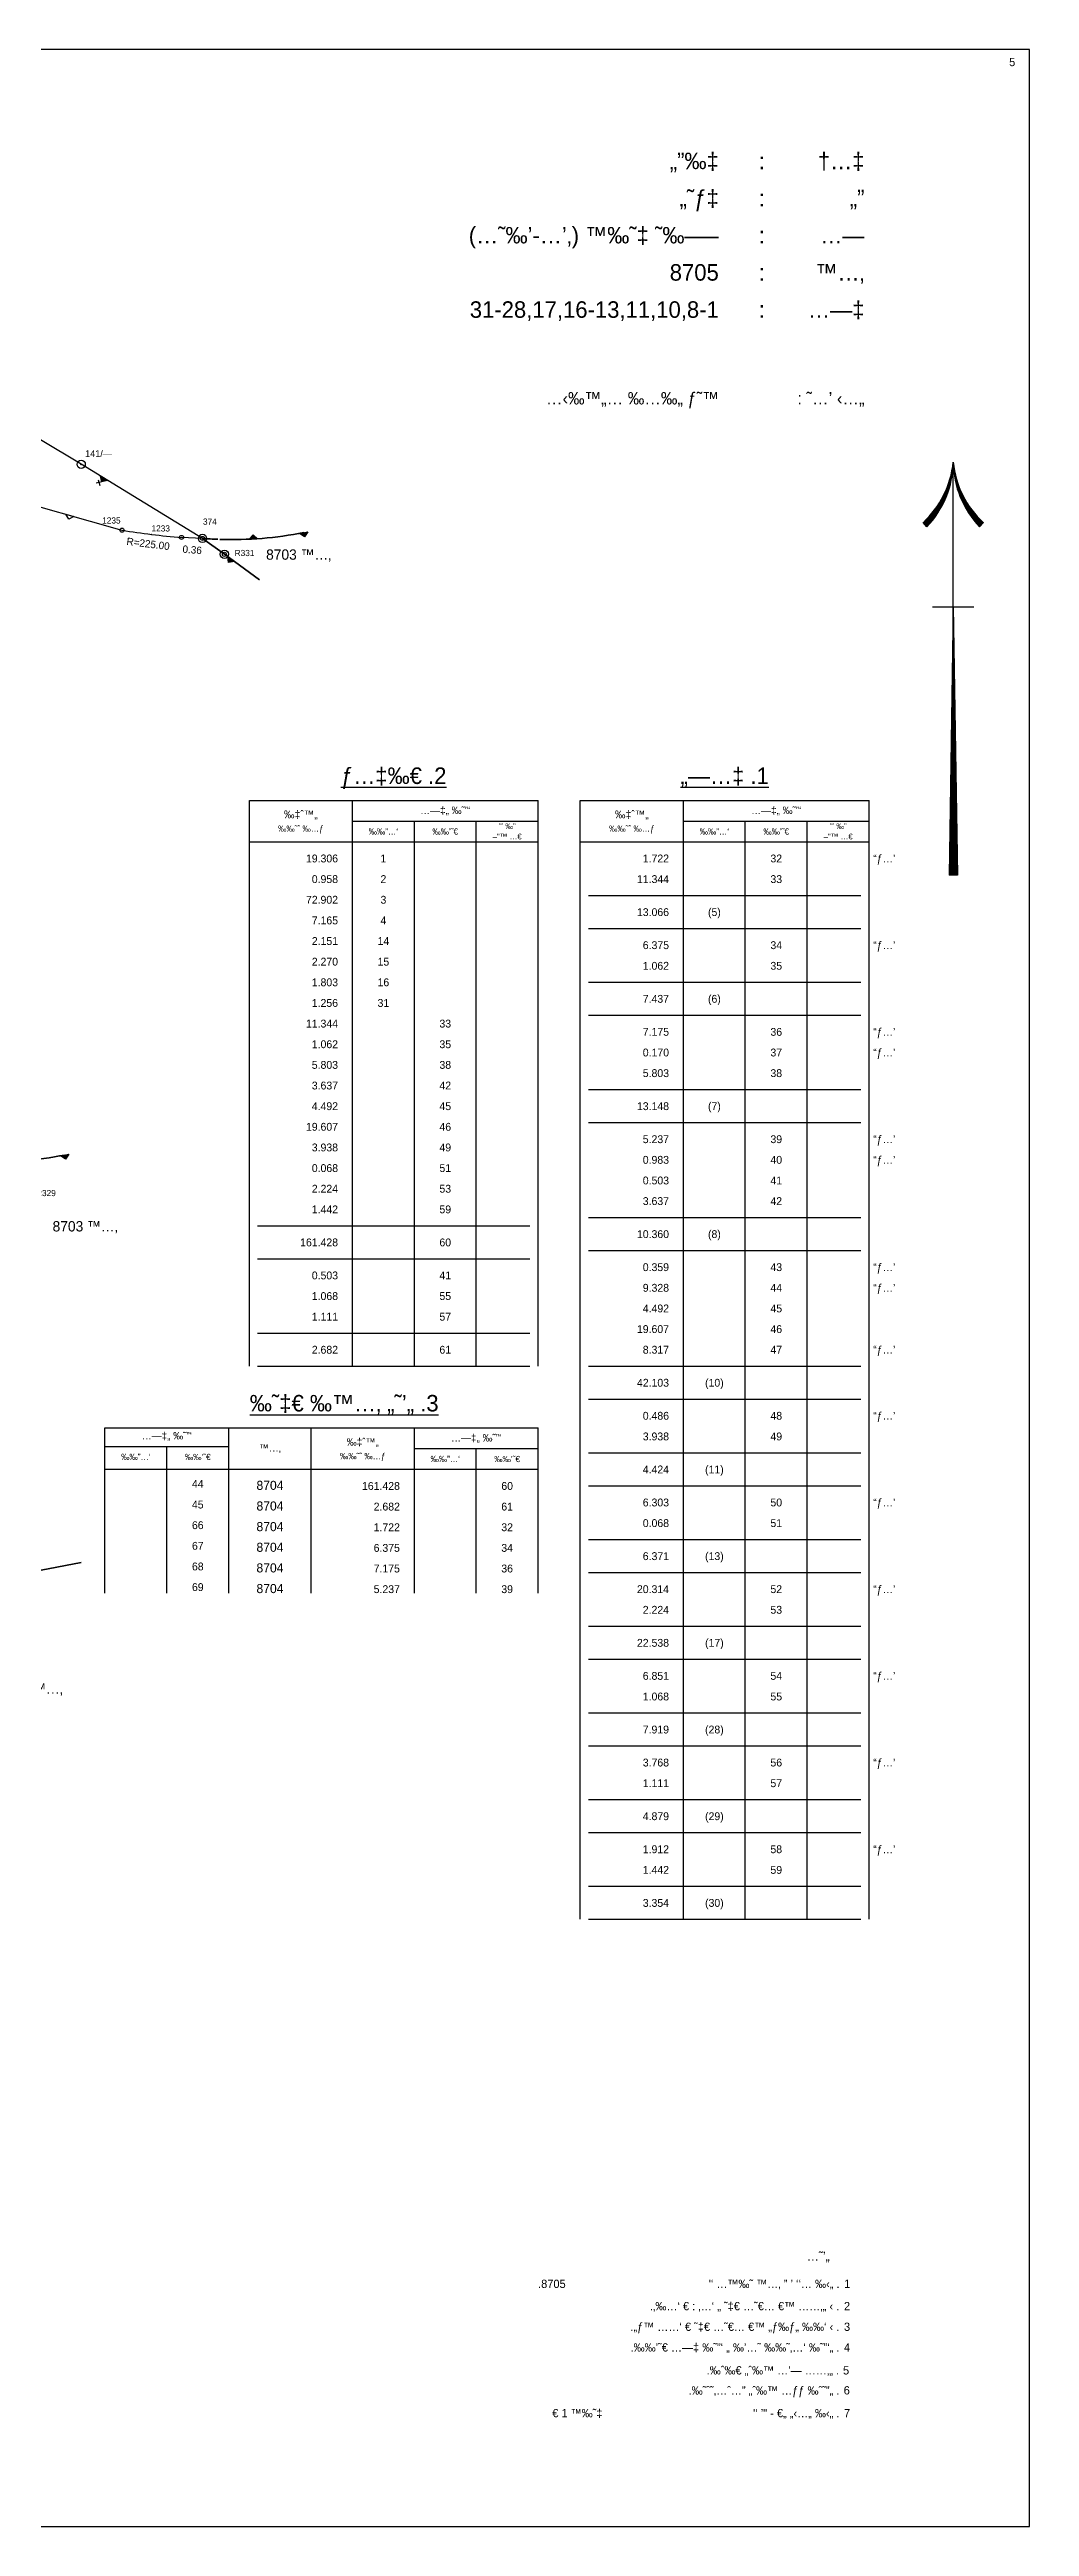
# Model space of a CAD drawing. Extents: x 204392 to 206166, y 706239 to 707835.
# Drawn here: x 205572 to 206166, y 706335 to 707835 of the extents above; entities that cross this region are included whole.
import ezdxf
from ezdxf.enums import TextEntityAlignment as Align

# ---------------------------------------------------------------- set-up
doc = ezdxf.new("R2010")
doc.units = 0
doc.header["$LTSCALE"] = 7
doc.header["$MEASUREMENT"] = 0
for name, color, linetype in [('DFS', 2, 'Continuous'), ('DRWS001', 7, 'Continuous'), ('DRWS006', 2, 'Continuous'), ('DRWT001', 2, 'Continuous'), ('DRWT003', 2, 'Continuous'), ('PCLP002', 7, 'Continuous'), ('PCLP003', 7, 'Continuous'), ('PCLS001', 7, 'Continuous'), ('PCLS005', 7, 'Continuous'), ('PCLS007', 2, 'Continuous'), ('PCLS012', 2, 'Continuous'), ('SRVS006', 2, 'Continuous'), ('SRVS007', 2, 'Continuous'), ('UD_REP_TABLES', 7, 'Continuous'), ('UD_SRVS003', 6, 'Continuous')]:
    doc.layers.add(name, color=color, linetype=linetype)
doc.layers.add('PCLP001', color=7, linetype='Continuous', lineweight=35)
doc.styles.add('HEBTXT', font='HEBTXT.shx')
doc.styles.add('MD-2010', font='hebtxt.shx', dxfattribs={"height": 5})
doc.linetypes.add('BRK_LINE', pattern='A,0.25,["~",Standard,S=0.1,R=0,X=-0.1,Y=-0.05],0.2', length=0.45)

# ---------------------------------------------------------------- blocks, each defined once
blk = doc.blocks.new('SRVS006')
for radius in [1, 0.5]:
    blk.add_circle((0, 0), radius)
at = {"style": 'HEBTXT'}
blk.add_attdef('NAME', text='', height=1.5, dxfattribs=at).set_placement((-0.01, -3), align=Align.CENTER)
for tag, flags, p in [('KIND', 1, (0, -6.04, 0)), ('SOURCE-CODE', 9, (0, -9.96, 0)), ('MARK-CODE', 9, (0, -11.92, 0)), ('HEIGHT', 1, (0, -8, 0)), ('UDKIND', 9, (0, -16.19, 0)), ('KIND_2', 9, (0, -14.1, 0))]:
    blk.add_attdef(tag, text='', height=1.8, dxfattribs=dict(at, flags=flags)).set_placement(p, align=Align.CENTER)
blk = doc.blocks.new('BORDER')
at = {"color": 2}
for p, q in [((1, 1), (0, 1)), ((0, 1), (0, 0)), ((1, 0), (1, 1)), ((0, 0), (1, 0))]:
    blk.add_line(p, q, dxfattribs=at)
blk = doc.blocks.new('SU77_2')
at = {"color": 2, "style": 'HEBTXT'}
for s, height, p in [('†…‡', 4, (0, -4)), (':', 4, (-24.13, -4)), (':', 4, (-24.13, -13)), ('„”', 4, (0, -13)), ('…—', 4, (0, -22)), (':', 4, (-24.13, -22)), (':', 4, (-24.13, -31)), ('™…‚', 4, (0, -31)), ('…—‡', 4, (0, -40)), (':', 4, (-24.13, -40)), (': ˜…’ ‹…„', 3, (0, -61))]:
    blk.add_text(s, height=height, dxfattribs=at).set_placement(p, align=Align.RIGHT)
at = {"color": 2, "style": 'HEBTXT', "flags": 8}
for tag, height, p in [('HB_MAHOZ', 4, (-35.31, -4)), ('HB_NAFA', 4, (-35.31, -13)), ('HB_MAKOM', 4, (-35.31, -22)), ('SU_GUS', 4, (-35.31, -31)), ('SU_HLKA', 4, (-35.31, -40)), ('HB_AVUR', 3, (-35.31, -61))]:
    blk.add_attdef(tag, text='', height=height, dxfattribs=at).set_placement(p, align=Align.RIGHT)
blk = doc.blocks.new('SUNORTHR')
at = {"color": 2}
for p, q in [((0, 65), (0, 100)), ((-6.4, 84.38), (-7.32, 85.38)), ((6.4, 84.38), (7.32, 85.38)), ((0, 65), (0, 68.5)), ((-5, 65), (5, 65)), ((0, 65), (-1, 0)), ((-0.03, 65), (-0.5, 0)), ((0, 65), (1, 0)), ((0, 0), (0, 65)), ((0.5, 0), (0, 65)), ((-0.24, 44), (-0.75, 0)), ((-0.08, 44), (-0.25, 0)), ((0.08, 44), (0.25, 0)), ((0.24, 44), (0.75, 0)), ((1, 0), (-1, 0))]:
    blk.add_line(p, q, dxfattribs=at)
for centre, start, end in [((-22.94, 102.34), 312.63608, 354.17952), ((-22.99, 101.67), 313.86735, 355.84619), ((-23.03, 101), 315.06596, 357.51286), ((-23.05, 100.33), 316.23136, 359.17952), ((22.94, 102.34), 185.82048, 227.36392), ((22.99, 101.67), 184.15381, 226.13265), ((23.03, 101), 182.48714, 224.93404), ((23.05, 100.33), 180.82048, 223.76864), ((-22.96, 102.12), 313.0501, 341.08804), ((-22.98, 101.89), 313.46053, 341.63481), ((-23.01, 101.45), 314.27054, 342.72456), ((-23.02, 101.22), 314.67008, 343.26752), ((-23.04, 100.78), 315.45815, 344.34963), ((-23.05, 100.55), 315.84662, 344.88877), ((23.05, 100.55), 195.11123, 224.15338), ((23.04, 100.78), 195.65037, 224.54185), ((23.02, 101.22), 196.73248, 225.32992), ((23.01, 101.45), 197.27544, 225.72946), ((22.98, 101.89), 198.36519, 226.53947), ((22.96, 102.12), 198.91196, 226.9499)]:
    blk.add_arc(centre, 23.06, start, end, dxfattribs=at)
blk = doc.blocks.new('HEAN1')
at = {"layer": 'DRWT003', "style": 'HEBTXT'}
blk.add_text(" '‘ …™‰˜ ™…‚ ” ’ ‘‘… ‰‹„ .", height=2, dxfattribs=at).set_placement((-2.44, 0), align=Align.RIGHT)
at = {"layer": 'DRWT003', "style": 'HEBTXT', "flags": 8}
blk.add_attdef('MS_GUSH', text='', height=2, dxfattribs=at).set_placement((-68.83, 0), align=Align.RIGHT)
blk.add_attdef('NO', (-1.33, 0), '', height=2, dxfattribs=at)
blk = doc.blocks.new('SU77_11')
at = {"layer": 'PCLP001', "style": 'HEBTXT'}
blk.add_attdef('PLANNUMBER', text='', height=2, dxfattribs=at).set_placement((0, 0), align=Align.TOP_RIGHT)
blk = doc.blocks.new('PCLS005')
at = {"style": 'HEBTXT'}
blk.add_attdef('BLOCK', text='', height=1.5, dxfattribs=at).set_placement((0, 0.27), align=Align.CENTER)
at = {"style": 'HEBTXT', "flags": 1}
for tag, p in [('AREA_LEGAL', (0, -3.62)), ('AREA_CALC', (0, -1.62)), ('STATUS', (0, -5.81))]:
    blk.add_attdef(tag, text='', height=1.5, dxfattribs=at).set_placement(p, align=Align.CENTER)
blk = doc.blocks.new('SRVS007')
blk.add_circle((0, 0), 0.5)
at = {"style": 'HEBTXT'}
blk.add_attdef('NAME', text='', height=1.5, dxfattribs=at).set_placement((-0.01, -3), align=Align.CENTER)
for tag, flags, p in [('KIND', 1, (0, -6.04, 0)), ('SOURCE-CODE', 9, (0, -9.96, 0)), ('MARK-CODE', 9, (0, -11.92, 0)), ('HEIGHT', 1, (0, -8, 0)), ('UDKIND', 9, (0, -16.29, 0)), ('KIND_2', 9, (0, -14.1, 0))]:
    blk.add_attdef(tag, text='', height=1.8, dxfattribs=dict(at, flags=flags)).set_placement(p, align=Align.CENTER)
blk = doc.blocks.new('PCLS007')
blk.add_circle((0, 0), 0.00313)
at = {"style": 'HEBTXT'}
blk.add_attdef('FRONT-LEN', text='', height=1.88, dxfattribs=at).set_placement((0, 1.25), align=Align.CENTER)
blk = doc.blocks.new('SU93_42L')
blk.add_lwpolyline([(-1, 0), (1, 0), (0, 1)], close=True)
blk = doc.blocks.new('SU93_42R')
blk.add_lwpolyline([(-1, 0), (1, 0), (0, -1)], close=True)
blk = doc.blocks.new('*U34')
at = {"layer": 'PCLS001', "xscale": 2.5, "yscale": 2.5, "zscale": 2.5}
for name, p, rotation in [('SU93_42L', (205536.1, 707620.6), 342.2998599415159), ('SU93_42R', (205602.8, 707599.3), 342.299859941832), ('SU93_42L', (205669.9, 707579.5), 344.1619825747565), ('SU93_42R', (205737.3, 707560.4), 344.1619825747565)]:
    blk.add_blockref(name, p, dxfattribs=dict(at, rotation=rotation))
blk = doc.blocks.new('SU76_40')
for p, q in [((-70, 5), (0, 5)), ((-70, -5), (-70, 5)), ((-45, -5), (-45, 5)), ((-45, 0), (0, 0)), ((-30, -5), (-30, 0)), ((-15, -5), (-15, 0)), ((0, -5), (0, 5)), ((-70, -5), (0, -5))]:
    blk.add_line(p, q)
at = {"color": 2, "style": 'HEBTXT'}
for s, height, p in [('‰‡ˆ™„', 1.9, (-57.5, 1.5)), ('…—‡„ ‰˜”‘', 1.8, (-22.5, 2.5)), ('‰‰˜ˆ ‰…ƒ', 1.5, (-57.5, -2)), ('‰‰”…‘', 1.5, (-37.5, -2.5)), ('‰‰’˜€', 1.5, (-22.5, -2.5)), ('–"™ …€', 1.4, (-7.500235, -3.725256)), ('’" ‰”', 1.4, (-7.500235, -1.225256))]:
    blk.add_text(s, height=height, dxfattribs=at).set_placement(p, align=Align.MIDDLE)
at = {"style": 'HEBTXT'}
blk.add_attdef('TAB_NAME', text='', height=4, dxfattribs=at).set_placement((-35, 9), align=Align.CENTER)
blk = doc.blocks.new('SU76_41')
for p, q in [((-70, -5), (-70, 0)), ((-45, -5), (-45, 0)), ((-30, -5), (-30, 0)), ((-15, -5), (-15, 0)), ((0, -5), (0, 0))]:
    blk.add_line(p, q)
at = {"color": 2, "style": 'HEBTXT'}
blk.add_attdef('HN_AREA', text='', height=1.9, dxfattribs=at).set_placement((-48.5, -5), align=Align.RIGHT)
for tag, p in [('HN_FINAL', (-37.5, -5)), ('HN_TEMP', (-22.5, -5)), ('HN_TAB', (-7.5, -5))]:
    blk.add_attdef(tag, text='', height=1.9, dxfattribs=at).set_placement(p, align=Align.CENTER)
blk.add_attdef('REMARK', (1, -5), '', height=1.9, dxfattribs=at)
blk = doc.blocks.new('SU76_42')
for p, q in [((-70, -11), (-70, 0)), ((-45, -11), (-45, 0)), ((-30, -11), (-30, 0)), ((-15, -11), (-15, 0)), ((0, -11), (0, 0)), ((-68, -3), (-2, -3)), ((-68, -11), (-2, -11))]:
    blk.add_line(p, q)
at = {"color": 2, "style": 'HEBTXT'}
blk.add_attdef('REMARK', (1, -8), '', height=2.5, dxfattribs=at)
blk.add_attdef('HN_AREA', text='', height=1.9, dxfattribs=at).set_placement((-48.5, -8), align=Align.RIGHT)
for tag, p in [('HN_FINAL', (-37.5, -8)), ('HN_TEMP', (-22.5, -8)), ('HN_TAB', (-7.5, -8))]:
    blk.add_attdef(tag, text='', height=1.9, dxfattribs=at).set_placement(p, align=Align.CENTER)
blk = doc.blocks.new('SU76_45')
for p, q in [((-105, -5), (-105, 5)), ((-105, 5), (0, 5)), ((-105, 0.5), (-75, 0.5)), ((-90, -5), (-90, 0.5)), ((-75, -5), (-75, 5)), ((-55, -5), (-55, 5)), ((-30, -5), (-30, 5)), ((-30, 0), (0, 0)), ((-15, -5), (-15, 0)), ((0, -5), (0, 5)), ((-105, -5), (0, -5))]:
    blk.add_line(p, q)
at = {"color": 2, "style": 'HEBTXT'}
for s, height, p in [('…—‡„ ‰˜”‘', 1.8, (-90, 3)), ('™…‚', 1.8, (-65, 0)), ('‰‡ˆ™„', 1.8, (-42.5, 1.5)), ('…—‡„ ‰˜”‘', 1.8, (-15, 2.5)), ('‰‰”…‘', 1.5, (-97.5, -2)), ('‰‰’˜€', 1.5, (-82.5, -2)), ('‰‰˜ˆ ‰…ƒ', 1.5, (-42.5, -2)), ('‰‰”…‘', 1.5, (-22.5, -2.5)), ('‰‰’˜€', 1.5, (-7.5, -2.5))]:
    blk.add_text(s, height=height, dxfattribs=at).set_placement(p, align=Align.MIDDLE)
at = {"style": 'HEBTXT'}
blk.add_attdef('TAB_NAME', text='', height=4, dxfattribs=at).set_placement((-47, 9), align=Align.CENTER)
blk = doc.blocks.new('SU76_46')
for p, q in [((-105, -5), (-105, 0)), ((-90, -5), (-90, 0)), ((-75, -5), (-75, 0)), ((-55, -5), (-55, 0)), ((-30, -5), (-30, 0)), ((-15, -5), (-15, 0)), ((0, -5), (0, 0))]:
    blk.add_line(p, q)
at = {"color": 2, "style": 'HEBTXT'}
for tag, height, p in [('HN_FINAL2', 1.9, (-97.5, -4.5)), ('HN_TEMP2', 1.9, (-82.5, -4.5)), ('SU_GUS', 2.2, (-65, -5)), ('HN_FINAL', 1.9, (-22.5, -5)), ('HN_TEMP', 1.9, (-7.5, -5))]:
    blk.add_attdef(tag, text='', height=height, dxfattribs=at).set_placement(p, align=Align.CENTER)
blk.add_attdef('HN_AREA', text='', height=1.9, dxfattribs=at).set_placement((-33.5, -5), align=Align.RIGHT)
blk.add_attdef('REMARK', (1, -5), '', height=2.5, dxfattribs=at)
blk = doc.blocks.new('HEAN7')
at = {"layer": 'DRWT003', "style": 'HEBTXT'}
blk.add_text('.‰‰’˜€ …—‡ ‰˜”‘ „ ‰’…˜ ‰‰˜‚…‘ ‰˜”‘„ .', height=2, dxfattribs=at).set_placement((-2.41, 0), align=Align.RIGHT)
at = {"layer": 'DRWT003', "style": 'HEBTXT', "flags": 8}
blk.add_attdef('NO', (-1.33, 0), '', height=2, dxfattribs=at)
blk = doc.blocks.new('HEAN5')
at = {"layer": 'DRWT003', "style": 'HEBTXT'}
blk.add_text('.‚‰…‘ € : ‚…‘ „ ˜‡€ …˜€… €™ ……‚„ ‹ .', height=2, dxfattribs=at).set_placement((-2.47, 0), align=Align.RIGHT)
at = {"layer": 'DRWT003', "style": 'HEBTXT', "flags": 8}
blk.add_attdef('NO', (-1.33, 0), '', height=2, dxfattribs=at)
blk = doc.blocks.new('HEAN11')
at = {"layer": 'DRWT003', "style": 'HEBTXT'}
blk.add_text('  \'‘ ’" - €„ „‹…„ ‰‹„ .', height=2, dxfattribs=at).set_placement((-2.51, 0), align=Align.RIGHT)
at = {"layer": 'DRWT003', "style": 'HEBTXT', "flags": 8}
blk.add_attdef('NUM_T', text='', height=2, dxfattribs=at).set_placement((-59.94, 0), align=Align.RIGHT)
blk.add_attdef('NO', (-1.4, 0), '', height=2, dxfattribs=at)
blk = doc.blocks.new('HEAN22')
at = {"layer": 'DRWT003', "style": 'HEBTXT'}
blk.add_text('.‰ˆ‰€ „ˆ‰™ …’— ……‚„ .', height=2, dxfattribs=at).set_placement((-0.96, 0), align=Align.RIGHT)
at = {"layer": 'DRWT003', "style": 'MD-2010'}
blk.add_attdef('0', (0, 0), '', height=2, dxfattribs=at)
blk = doc.blocks.new('heara_2500')
at = {"xscale": 2.5, "yscale": 2.5, "zscale": 2.5}
for name, p, values in [('HEAN5', (-109.1, 130.9), {'NO': '2'}), ('HEAN7', (-109.1, 105.9), {'NO': '4'}), ('HEAN22', (-113, 92), {'0': '5'}), ('HEAN11', (-108.9, 66.1), {'NO': '7', 'NUM_T': '€ 1 ™‰˜‡'})]:
    blk.add_blockref(name, p, dxfattribs=at).add_auto_attribs(values)
at = {"layer": 'DRWT003', "style": 'HEBTXT'}
for s, p in [('.„ƒ™ ……‘ € ˜‡€ …˜€… €™ „ƒ‰ƒ„ ‰‰‘ ‹ .', (-115.2, 118.4)), ('.‰˜ˆ˜‚…ˆ…” „ˆ‰™ …ƒƒ ‰ˆ˜”„ .', (-115.2, 79.8))]:
    blk.add_text(s, height=5, dxfattribs=at).set_placement(p, align=Align.RIGHT)
at = {"layer": 'DRWT003', "linetype": 'BRK_LINE', "style": 'HEBTXT'}
blk.add_text('3', height=5, dxfattribs=at).set_placement((-112.4, 118.4))
at = {"layer": 'DRWT003', "style": 'HEBTXT'}
blk.add_text('6', height=5, dxfattribs=at).set_placement((-112.6, 79.9))
blk = doc.blocks.new('SU93_41L')
for points in [[(-1, 0), (0, 1), (1, 0)], [(-0.76, 0.1), (0, 0.86), (0.76, 0.1)], [(-0.52, 0.2), (0, 0.72), (0.52, 0.2)], [(-0.28, 0.3), (0, 0.58), (0.28, 0.3)], [(-0.03, 0.4), (0, 0.43), (0.03, 0.4)]]:
    blk.add_lwpolyline(points, close=True)
blk = doc.blocks.new('SU93_41R')
for points in [[(1, 0), (0, -1), (-1, 0)], [(0.76, -0.1), (0, -0.86), (-0.76, -0.1)], [(0.52, -0.2), (0, -0.72), (-0.52, -0.2)], [(0.28, -0.3), (0, -0.58), (-0.28, -0.3)], [(0.03, -0.4), (0, -0.43), (-0.03, -0.4)]]:
    blk.add_lwpolyline(points, close=True)
blk = doc.blocks.new('*U48')
at = {"layer": 'PCLS001', "xscale": 2.5, "yscale": 2.5, "zscale": 2.5}
for name, p, rotation in [('SU93_41L', (205550.3, 707161.7), 3.293616804756858), ('SU93_41R', (205580.8, 707165.6), 11.13631971083502)]:
    blk.add_blockref(name, p, dxfattribs=dict(at, rotation=rotation))
blk = doc.blocks.new('SRVS003')
for centre, radius in [((0, 0, 0), 1), ((0, 0), 0.1)]:
    blk.add_circle(centre, radius)
at = {"style": 'HEBTXT'}
for tag, height, p in [('NAME', 1.65, (0, 1.4)), ('HEIGHT', 1.8, (0, -3.2))]:
    blk.add_attdef(tag, text='', height=height, dxfattribs=at).set_placement(p, align=Align.CENTER)
for tag, flags, p in [('SOURCE-CODE', 9, (0, -7.6)), ('KIND', 1, (0, -5.4)), ('MARK-CODE', 9, (0, -9.8)), ('KIND_2', 9, (0, -11.97, 0)), ('UDKIND', 9, (0, -14.01))]:
    blk.add_attdef(tag, text='', height=1.8, dxfattribs=dict(at, flags=flags)).set_placement(p, align=Align.CENTER)
blk = doc.blocks.new('SU93_43L')
for p, q in [((1, 1), (0, 2)), ((0, 1), (1, 2))]:
    blk.add_line(p, q)
for points in [[(-1, 0), (0, 1), (1, 0)], [(-0.76, 0.1), (0, 0.86), (0.76, 0.1)], [(-0.52, 0.2), (0, 0.72), (0.52, 0.2)], [(-0.28, 0.3), (0, 0.58), (0.28, 0.3)], [(-0.03, 0.4), (0, 0.43), (0.03, 0.4)]]:
    blk.add_lwpolyline(points, close=True)
blk = doc.blocks.new('*U53')
at = {"layer": 'PCLS001', "xscale": 2.5, "yscale": 2.5, "zscale": 2.5, "rotation": 148.5920362496738}
blk.add_blockref('SU93_43L', (205767.2, 707588), dxfattribs=at)

msp = doc.modelspace()

# ---------------------------------------------------------------- linework, layer by layer
at = {"layer": 'PCLP001'}
for p, q in [((205664.3, 707539), (205677.6, 707529.4)), ((205677.6, 707529.4), (205698.9, 707514)), ((205551.7, 706911.3), (205590.8, 706918.8))]:
    msp.add_line(p, q, dxfattribs=at)
at = {"layer": 'PCLP001', "flags": 128}
msp.add_lwpolyline([(205519.5, 707162.1, 0.010313), (205528.8, 707161.5, 0.001435), (205530.1, 707161.5, 0.056754), (205580.8, 707165.6, 0.056754)], format="xyb", dxfattribs=at)
at = {"layer": 'PCLP001'}
for start, end in [(265.4509, 267.8144), (268.1432, 281.1363)]:
    msp.add_arc((205682.2, 707763.3), 225, start, end, dxfattribs=at)
at = {"layer": 'PCLP002'}
msp.add_line((205495.5, 707578), (205615.5, 707544), dxfattribs=at)
at = {"layer": 'PCLP002', "flags": 128}
msp.add_lwpolyline([(205664.3, 707539), (205651.6, 707539.6)], dxfattribs=at)
at = {"layer": 'PCLP002'}
msp.add_arc((205688, 707988.1), 450, 260.731, 265.3585, dxfattribs=at)
at = {"layer": 'PCLP003'}
for p, q in [((205590.8, 707583.9), (205541.2, 707613.4)), ((205664.3, 707539), (205590.8, 707583.9))]:
    msp.add_line(p, q, dxfattribs=at)

# ---------------------------------------------------------------- block references
at = {"xscale": 2.5, "yscale": 2.5, "zscale": 2.5}
msp.add_blockref('HEAN1', (206056.5, 706479.5), dxfattribs=at).add_auto_attribs({'NO': '1', 'MS_GUSH': '.8705'})
at = {"layer": 'DRWS001', "xscale": 1750, "yscale": 1500, "zscale": 2}
msp.add_blockref('BORDER', (204415.5, 706335.1), dxfattribs=at)
at = {"layer": 'DRWS006', "xscale": 2.5, "yscale": 2.5, "zscale": 2.5}
msp.add_blockref('SU77_2', (206065.5, 707772.6), dxfattribs=at).add_auto_attribs({'HB_MAHOZ': '„”‰‡', 'HB_NAFA': '„˜ƒ‡', 'HB_MAKOM': '(…˜‰’-…’‚) ™‰˜‡ ˜‰–—', 'SU_GUS': '8705', 'SU_HLKA': '31-28,17,16-13,11,10,8-1', 'HB_AVUR': '…‹‰™„… ‰…‰„ ƒ˜™'})
msp.add_blockref('SUNORTHR', (206119.3, 707335.1), dxfattribs=at)
at = {"layer": 'DRWT001', "linetype": 'BRK_LINE', "xscale": 2.5, "yscale": 2.5, "zscale": 2.5}
msp.add_blockref('SU77_11', (206156.9, 707830), dxfattribs=at).add_auto_attribs({'PLANNUMBER': '5'})
at = {"layer": 'PCLS001'}
for name, p in [('*U34', (-153.4, -7.4)), ('*U53', (-162.6, -12.6)), ('*U48', (144.8, 376.9)), ('*U48', (0, 0))]:
    msp.add_blockref(name, p, dxfattribs=at)
at = {"layer": 'PCLS001', "xscale": 2.5, "yscale": 2.5, "zscale": 2.5, "rotation": 324.2011176812622}
msp.add_blockref('SU93_41R', (205681.6, 707526.5), dxfattribs=at)
at = {"layer": 'PCLS005'}
ref = msp.add_blockref('PCLS005', (205722.6, 707525.4), dxfattribs=dict(at, xscale=2.5, yscale=2.5, zscale=2.5))
ref.add_attrib('BLOCK', '8703 ™…‚', dxfattribs={"layer": '0', "height": 6.25, "style": 'HEBTXT'}).set_placement((205722.6, 707526.1), align=Align.CENTER)
ref = msp.add_blockref('PCLS005', (205593.2, 707118.6), dxfattribs=dict(at, xscale=2.5, yscale=2.5, zscale=2.5))
ref.add_attrib('BLOCK', '8703 ™…‚', dxfattribs={"layer": '0', "height": 6.25, "style": 'HEBTXT'}).set_placement((205593.2, 707119.3), align=Align.CENTER)
ref = msp.add_blockref('PCLS005', (205536.9, 706825), dxfattribs=dict(at, xscale=2.5, yscale=2.5, zscale=2.5))
ref.add_attrib('BLOCK', '8718 ™…‚', dxfattribs={"layer": '0', "height": 6.25, "style": 'HEBTXT'}).set_placement((205559.9, 706839.3), align=Align.CENTER)
msp.add_blockref('heara_2500', (206165.5, 706335.1), dxfattribs=at)
at = {"layer": 'PCLS007'}
ref = msp.add_blockref('PCLS007', (205652, 707539.5), dxfattribs=dict(at, xscale=2.5, yscale=2.5, zscale=2.5, rotation=355.4160053136634))
ref.add_attrib('FRONT-LEN', '0.36', dxfattribs={"layer": '0', "height": 4.5, "rotation": 355.416, "style": 'HEBTXT'}).set_placement((205657.9, 707529.9), align=Align.CENTER)
at = {"layer": 'PCLS012'}
ref = msp.add_blockref('PCLS007', (205633.5, 707541.4), dxfattribs=dict(at, xscale=2.5, yscale=2.5, zscale=2.5, rotation=353.0446373329551))
ref.add_attrib('FRONT-LEN', 'R=225.00', dxfattribs={"layer": '0', "height": 4.5, "rotation": 353.0446, "style": 'HEBTXT'}).set_placement((205631.1, 707533.5), align=Align.CENTER)
at = {"layer": 'SRVS006'}
ref = msp.add_blockref('SRVS006', (205664.3, 707539, 200), dxfattribs=dict(at, xscale=2.5, yscale=2.5, zscale=2.5))
ref.add_attrib('NAME', '374', dxfattribs={"layer": '0', "height": 3.75, "style": 'HEBTXT'}).set_placement((205668.8, 707547.3), align=Align.CENTER)
ref = msp.add_blockref('SRVS006', (205677.6, 707529.4, 200), dxfattribs=dict(at, xscale=2.5, yscale=2.5, zscale=2.5))
ref.add_attrib('NAME', 'R331', dxfattribs={"layer": '0', "height": 3.75, "style": 'HEBTXT'}).set_placement((205689.8, 707528.3), align=Align.CENTER)
ref = msp.add_blockref('SRVS006', (205558, 707134.3, 200), dxfattribs=dict(at, xscale=2.5, yscale=2.5, zscale=2.5))
ref.add_attrib('NAME', 'R329', dxfattribs={"layer": '0', "height": 3.75, "style": 'HEBTXT'}).set_placement((205569.4, 707140.7), align=Align.CENTER)
at = {"layer": 'SRVS007'}
ref = msp.add_blockref('SRVS007', (205615.5, 707544, 200), dxfattribs=dict(at, xscale=2.5, yscale=2.5, zscale=2.5))
ref.add_attrib('NAME', '1235', dxfattribs={"layer": '0', "height": 3.75, "style": 'HEBTXT'}).set_placement((205609.1, 707548), align=Align.CENTER)
ref = msp.add_blockref('SRVS007', (205651.6, 707539.6, 200), dxfattribs=dict(at, xscale=2.5, yscale=2.5, zscale=2.5))
ref.add_attrib('NAME', '1233', dxfattribs={"layer": '0', "height": 3.75, "style": 'HEBTXT'}).set_placement((205639, 707543.2, -200), align=Align.CENTER)
at = {"layer": 'UD_REP_TABLES', "xscale": 2.5, "yscale": 2.5}
for name, p, values in [('SU76_40', (205867.7, 707367.8), {'TAB_NAME': '%%uƒ…‡‰€ .2'}), ('SU76_40', (206068.3, 707367.8), {'TAB_NAME': '%%u„—…‡ .1'}), ('SU76_41', (205867.7, 707355.3), {'HN_FINAL': '1', 'HN_AREA': '19.306'}), ('SU76_41', (206068.3, 707355.3), {'HN_TEMP': '32', 'HN_AREA': '1.722', 'REMARK': '“ƒ…’'}), ('SU76_41', (205867.7, 707342.8), {'HN_FINAL': '2', 'HN_AREA': '0.958'}), ('SU76_41', (206068.3, 707342.8), {'HN_TEMP': '33', 'HN_AREA': '11.344'}), ('SU76_41', (205867.7, 707330.3), {'HN_FINAL': '3', 'HN_AREA': '72.902'}), ('SU76_42', (206068.3, 707330.3), {'HN_FINAL': '(5)', 'HN_AREA': '13.066'}), ('SU76_41', (205867.7, 707317.8), {'HN_FINAL': '4', 'HN_AREA': '7.165'}), ('SU76_41', (205867.7, 707305.3), {'HN_FINAL': '14', 'HN_AREA': '2.151'}), ('SU76_41', (206068.3, 707302.8), {'HN_TEMP': '34', 'HN_AREA': '6.375', 'REMARK': '“ƒ…’'}), ('SU76_41', (205867.7, 707292.8), {'HN_FINAL': '15', 'HN_AREA': '2.270'}), ('SU76_41', (205867.7, 707280.3), {'HN_FINAL': '16', 'HN_AREA': '1.803'}), ('SU76_41', (206068.3, 707290.3), {'HN_TEMP': '35', 'HN_AREA': '1.062'}), ('SU76_41', (205867.7, 707267.8), {'HN_FINAL': '31', 'HN_AREA': '1.256'}), ('SU76_42', (206068.3, 707277.8), {'HN_FINAL': '(6)', 'HN_AREA': '7.437'}), ('SU76_41', (205867.7, 707255.3), {'HN_TEMP': '33', 'HN_AREA': '11.344'}), ('SU76_41', (206068.3, 707250.3), {'HN_TEMP': '36', 'HN_AREA': '7.175', 'REMARK': '“ƒ…’'}), ('SU76_41', (205867.7, 707242.8), {'HN_TEMP': '35', 'HN_AREA': '1.062'}), ('SU76_41', (206068.3, 707237.8), {'HN_TEMP': '37', 'HN_AREA': '0.170', 'REMARK': '“ƒ…’'}), ('SU76_41', (205867.7, 707230.3), {'HN_TEMP': '38', 'HN_AREA': '5.803'}), ('SU76_41', (206068.3, 707225.3), {'HN_TEMP': '38', 'HN_AREA': '5.803'}), ('SU76_41', (205867.7, 707217.8), {'HN_TEMP': '42', 'HN_AREA': '3.637'}), ('SU76_41', (205867.7, 707205.3), {'HN_TEMP': '45', 'HN_AREA': '4.492'}), ('SU76_42', (206068.3, 707212.8), {'HN_FINAL': '(7)', 'HN_AREA': '13.148'}), ('SU76_41', (205867.7, 707192.8), {'HN_TEMP': '46', 'HN_AREA': '19.607'}), ('SU76_41', (205867.7, 707180.3), {'HN_TEMP': '49', 'HN_AREA': '3.938'}), ('SU76_41', (206068.3, 707185.3), {'HN_TEMP': '39', 'HN_AREA': '5.237', 'REMARK': '“ƒ…’'}), ('SU76_41', (205867.7, 707167.8), {'HN_TEMP': '51', 'HN_AREA': '0.068'}), ('SU76_41', (206068.3, 707172.8), {'HN_TEMP': '40', 'HN_AREA': '0.983', 'REMARK': '“ƒ…’'}), ('SU76_41', (206068.3, 707160.3), {'HN_TEMP': '41', 'HN_AREA': '0.503'}), ('SU76_41', (205867.7, 707155.3), {'HN_TEMP': '53', 'HN_AREA': '2.224'}), ('SU76_41', (206068.3, 707147.8), {'HN_TEMP': '42', 'HN_AREA': '3.637'}), ('SU76_41', (205867.7, 707142.8), {'HN_TEMP': '59', 'HN_AREA': '1.442'}), ('SU76_42', (205867.7, 707130.3), {'HN_TEMP': ' 60 ', 'HN_AREA': '161.428'}), ('SU76_42', (206068.3, 707135.3), {'HN_FINAL': '(8)', 'HN_AREA': '10.360'}), ('SU76_41', (205867.7, 707102.8), {'HN_TEMP': '41', 'HN_AREA': '0.503'}), ('SU76_41', (206068.3, 707107.8), {'HN_TEMP': '43', 'HN_AREA': '0.359', 'REMARK': '“ƒ…’'}), ('SU76_41', (205867.7, 707090.3), {'HN_TEMP': '55', 'HN_AREA': '1.068'}), ('SU76_41', (206068.3, 707095.3), {'HN_TEMP': '44', 'HN_AREA': '9.328', 'REMARK': '“ƒ…’'}), ('SU76_41', (205867.7, 707077.8), {'HN_TEMP': '57', 'HN_AREA': '1.111'}), ('SU76_41', (206068.3, 707082.8), {'HN_TEMP': '45', 'HN_AREA': '4.492'}), ('SU76_41', (206068.3, 707070.3), {'HN_TEMP': '46', 'HN_AREA': '19.607'}), ('SU76_42', (205867.7, 707065.3), {'HN_TEMP': ' 61 ', 'HN_AREA': '2.682'}), ('SU76_41', (206068.3, 707057.8), {'HN_TEMP': '47', 'HN_AREA': '8.317', 'REMARK': '“ƒ…’'}), ('SU76_42', (206068.3, 707045.3), {'HN_FINAL': '(10)', 'HN_AREA': '42.103'}), ('SU76_45', (205867.7, 706987.8), {'TAB_NAME': '%%u‰˜‡€ ‰™…‚ „˜’„ .3'}), ('SU76_41', (206068.3, 707017.8), {'HN_TEMP': '48', 'HN_AREA': '0.486', 'REMARK': '“ƒ…’'}), ('SU76_41', (206068.3, 707005.3), {'HN_TEMP': '49', 'HN_AREA': '3.938'}), ('SU76_42', (206068.3, 706992.8), {'HN_FINAL': '(11)', 'HN_AREA': '4.424'}), ('SU76_46', (205867.7, 706975.3), {'HN_TEMP': '60', 'HN_AREA': '161.428', 'SU_GUS': '8704', 'HN_TEMP2': '44'}), ('SU76_41', (206068.3, 706965.3), {'HN_TEMP': '50', 'HN_AREA': '6.303', 'REMARK': '“ƒ…’'}), ('SU76_46', (205867.7, 706962.8), {'HN_TEMP': '61', 'HN_AREA': '2.682', 'SU_GUS': '8704', 'HN_TEMP2': '45'}), ('SU76_46', (205867.7, 706950.3), {'HN_TEMP': '32', 'HN_AREA': '1.722', 'SU_GUS': '8704', 'HN_TEMP2': '66'}), ('SU76_41', (206068.3, 706952.8), {'HN_TEMP': '51', 'HN_AREA': '0.068'}), ('SU76_46', (205867.7, 706937.8), {'HN_TEMP': '34', 'HN_AREA': '6.375', 'SU_GUS': '8704', 'HN_TEMP2': '67'}), ('SU76_42', (206068.3, 706940.3), {'HN_FINAL': '(13)', 'HN_AREA': '6.371'}), ('SU76_46', (205867.7, 706925.3), {'HN_TEMP': '36', 'HN_AREA': '7.175', 'SU_GUS': '8704', 'HN_TEMP2': '68'}), ('SU76_46', (205867.7, 706912.8), {'HN_TEMP': '39', 'HN_AREA': '5.237', 'SU_GUS': '8704', 'HN_TEMP2': '69'}), ('SU76_41', (206068.3, 706912.8), {'HN_TEMP': '52', 'HN_AREA': '20.314', 'REMARK': '“ƒ…’'}), ('SU76_41', (206068.3, 706900.3), {'HN_TEMP': '53', 'HN_AREA': '2.224'}), ('SU76_42', (206068.3, 706887.8), {'HN_FINAL': '(17)', 'HN_AREA': '22.538'}), ('SU76_41', (206068.3, 706860.3), {'HN_TEMP': '54', 'HN_AREA': '6.851', 'REMARK': '“ƒ…’'}), ('SU76_41', (206068.3, 706847.8), {'HN_TEMP': '55', 'HN_AREA': '1.068'}), ('SU76_42', (206068.3, 706835.3), {'HN_FINAL': '(28)', 'HN_AREA': '7.919'}), ('SU76_41', (206068.3, 706807.8), {'HN_TEMP': '56', 'HN_AREA': '3.768', 'REMARK': '“ƒ…’'}), ('SU76_41', (206068.3, 706795.3), {'HN_TEMP': '57', 'HN_AREA': '1.111'}), ('SU76_42', (206068.3, 706782.8), {'HN_FINAL': '(29)', 'HN_AREA': '4.879'}), ('SU76_41', (206068.3, 706755.3), {'HN_TEMP': '58', 'HN_AREA': '1.912', 'REMARK': '“ƒ…’'}), ('SU76_41', (206068.3, 706742.8), {'HN_TEMP': '59', 'HN_AREA': '1.442'}), ('SU76_42', (206068.3, 706730.3), {'HN_FINAL': '(30)', 'HN_AREA': '3.354'})]:
    msp.add_blockref(name, p, dxfattribs=at).add_auto_attribs(values)
at = {"layer": 'UD_SRVS003'}
ref = msp.add_blockref('SRVS003', (205590.8, 707583.9, 200), dxfattribs=dict(at, xscale=2.5, yscale=2.5, zscale=2.5))
ref.add_attrib('NAME', '141/—', dxfattribs={"layer": '0', "height": 4.12, "style": 'HEBTXT'}).set_placement((205601.3, 707588.3), align=Align.CENTER)

# ---------------------------------------------------------------- texts
at = {"layer": 'DFS', "style": 'HEBTXT'}
msp.add_text('…˜’„', height=5.5, dxfattribs=at).set_placement((206044.4, 706496), align=Align.RIGHT)
msp.add_text('…˜’„', height=5.5, dxfattribs=at).set_placement((206044.4, 706496), align=Align.RIGHT)

doc.saveas('drawing.dxf')
